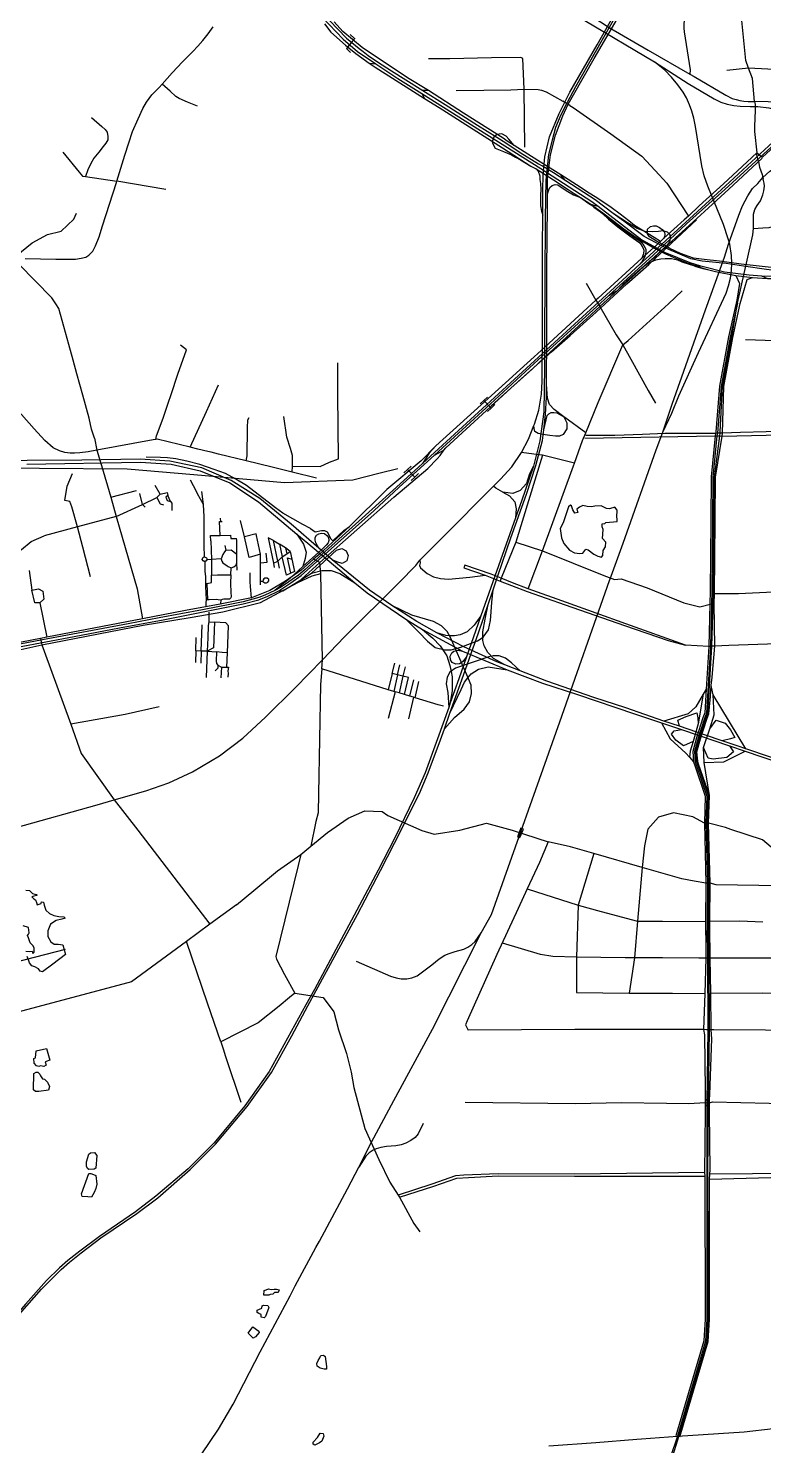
# Model space of a CAD drawing. Header units: millimetres. Extents: x 170 to 95391, y -643 to 69125.
# Drawn here: x 41629 to 46688, y 17793 to 27543 of the extents above; entities that cross this region are included whole.
import ezdxf

# ---------------------------------------------------------------- set-up
doc = ezdxf.new("R2010")
doc.units = ezdxf.units.MM
for name, color, linetype in [('railways', 4, 'Continuous'), ('roads_1', 1, 'Continuous'), ('roads_2', 2, 'Continuous'), ('roads_3', 3, 'Continuous'), ('water', 7, 'Continuous')]:
    doc.layers.add(name, color=color, linetype=linetype)

msp = doc.modelspace()

# ---------------------------------------------------------------- linework, layer by layer
at = {"layer": 'railways'}
for points in [[(41181.76, 31458.91), (41884.52, 30577.71), (42199.34, 30182.84), (42698.9, 29560.43), (42983.01, 29222.31), (43151.86, 29057.92), (43367.46, 28878.39), (43527.71, 28764.02), (43723.25, 28640.34), (44014.55, 28460.16), (44761.02, 28014.88), (45174.33, 27763.26), (45456.76, 27597.09), (45936.47, 27312.18)], [(45936.47, 27312.18), (46168.89, 27164.47), (46348.17, 27057.32), (46393.23, 27035.66), (46435.91, 27022.19), (46483.55, 27011.97), (46525.47, 27007.51), (46593.75, 27006.11), (46648.05, 27004.83), (46722.84, 26995.2), (46766.36, 26985), (46809.83, 26968.26), (46970.33, 26876.84), (47030.98, 26848.5), (47091.7, 26828.34), (47141, 26819.73), (47257.77, 26811.38)], [(46444.5, 26096.1), (46410.77, 26193.82), (46302.74, 26456.75), (46278.67, 26528.19), (46261.98, 26597.11), (46218.2, 26868.49), (46207.16, 26925.07), (46194.41, 26973.48), (46178.33, 27017.83), (46155.68, 27063.88), (46133, 27105), (46098.04, 27154.42), (46053.24, 27208.03), (46007.56, 27255.08), (45936.47, 27312.18)], [(46417.92, 25969.41), (46445.83, 26057.61), (46517.46, 26257.6), (46542.69, 26321.25), (46578.66, 26390.55), (46611.17, 26440.21), (46647.69, 26476.75), (46681.76, 26516.58), (46730.69, 26561.2), (46787.77, 26597.56), (46970.65, 26718.83), (47019.43, 26747.08), (47063.22, 26768.81), (47115.21, 26787.2), (47163.87, 26800.71), (47209.18, 26806.06), (47257.77, 26811.38)], [(44812.77, 24945.79), (44994.73, 25110.04), (45021.1, 25133.58), (45227.82, 25318.12), (45356.85, 25430.12), (45535.32, 25591.08), (45746.31, 25785.28), (45897.1, 25917.57), (46053.01, 26064.9), (46225.8, 26225.39)], [(46240.36, 25313.4), (46428.98, 25720.4), (46446.7, 25772.66), (46458.66, 25824.96), (46465.69, 25878.12), (46469.41, 25928.03), (46467.39, 25980.45), (46454.88, 26058.35), (46444.5, 26096.1)], [(46355.57, 25798), (46417.92, 25969.41)], [(45992.93, 24766.05), (46057.1, 24957.12), (46288.1, 25606.14), (46355.57, 25798)], [(45992.93, 24766.05), (46054.93, 24896.54), (46104.5, 25014.85), (46240.36, 25313.4)], [(45947.29, 24642.83), (45992.93, 24766.05)], [(43630.9, 19200.11), (43825.06, 19560.54), (43901.76, 19709.17), (43990.06, 19880.27), (44142.4, 20168.14), (44408.47, 20658.19), (44745.15, 21320.46), (44815.4, 21447.63), (45286.14, 22771.35), (45627.83, 23744.68), (45638.78, 23774.06), (45720.56, 24001.04), (45947.29, 24642.83)], [(43883.99, 21126.41), (44119.37, 21023.6), (44159.6, 21010.14), (44194.13, 21004.93), (44231.99, 21004.6), (44267.45, 21010.84), (44302.98, 21025.28), (44330.31, 21044.7), (44404.06, 21099.77), (44456.3, 21142.73), (44495.2, 21166.98), (44524.12, 21179.01), (44565.4, 21191.76), (44624.82, 21208.45), (44652.1, 21222.14), (44681.07, 21239.92), (44703.48, 21261.01), (44745.15, 21320.46)], [(44346.05, 20009.9), (44310.84, 19937.29), (44289.22, 19912.89), (44261.05, 19892.65), (44226.3, 19873.29), (44193.26, 19861.29), (44156.98, 19855.05), (44092.71, 19849.88), (44053.14, 19844.48), (44021.76, 19834.11), (44000.28, 19825.28), (43974.6, 19807.48), (43950.52, 19783.93), (43901.76, 19709.17)], [(43464.34, 18891.85), (43607.45, 19155.25)], [(43607.45, 19155.25), (43630.9, 19200.11)], [(36846.27, 9518.32), (37164.1, 9846.83), (37600.07, 10516.8), (37906.25, 10955.88), (38342.99, 11580.07), (38465.77, 11755.56), (38896.53, 12371.26), (39353.44, 13019.18), (40181.95, 14201.26), (41460.68, 16057.17), (42644.39, 17513.44), (42822.6, 17737.22), (42937.74, 17906.65), (43037.25, 18078.67), (43223.21, 18437.58), (43430.8, 18823.31)], [(43430.8, 18823.31), (43464.34, 18891.85)]]:
    msp.add_lwpolyline(points, dxfattribs=at)
at = {"layer": 'roads_1'}
for points in [[(44726.6, 23383.52), (44792.34, 23580.2), (44826.27, 23679.42), (44861.87, 23784.26), (44948.76, 24037.13), (45056.24, 24339.61), (45120.84, 24534.88), (45165.08, 24708.67), (45174.27, 24781.29), (45187.59, 24886.66), (45194.26, 25006.19), (45194.52, 25092.28), (45195.54, 25436.38), (45196.22, 25889.86), (45200.73, 26320.82), (45200.73, 26405.33), (45200.74, 26508.64), (45221.49, 26672.18), (45256.53, 26807.53), (45306.88, 26941.13), (45343.64, 27020.65), (45379.08, 27085.79), (45522.37, 27335.78), (45767.08, 27758.36)], [(45748.5, 27766.41), (45624.23, 27548.17), (45392.6, 27140.06), (45334.78, 27032.47), (45292.66, 26947.89), (45255.69, 26860.71), (45231.67, 26773.4), (45207.55, 26675.8), (45188.48, 26499.64), (45184.97, 26238.22), (45182.26, 25805.3), (45180.15, 25440.47)], [(47174.72, 27013.95), (47135.19, 27007.74), (47105.75, 26998.99), (47061.75, 26983.06), (47029.32, 26968.78), (46989.03, 26950.55), (46963.88, 26933.3), (46928.19, 26909.8), (46842.65, 26845.6), (46722.74, 26735.88), (46424.87, 26458.54), (45876.06, 25957.14), (45835.55, 25920.13), (45688.66, 25785.94)], [(45623.49, 25705.29), (45926.63, 25982.21), (46157.22, 26197.23), (46420.07, 26433.29), (46738.51, 26725.38), (46930.88, 26892.66), (47012.76, 26950.7), (47112.62, 26986.71), (47178.02, 27004.49)], [(45218.11, 26563.09), (45163.58, 26597.53)], [(45200.73, 26405.33), (45208.73, 26431.13), (45217.61, 26447.43), (45232.14, 26462.15), (45253.28, 26469.13), (45272.29, 26467.44), (45328.38, 26428.28)], [(45328.38, 26428.28), (45380.05, 26396.63), (45427.22, 26380.36), (45498.97, 26332.94), (45518.82, 26325.85), (45547.99, 26318.83)], [(45498.97, 26332.94), (45518.79, 26313.38), (45565.37, 26280.11), (45595.03, 26258.95), (45734.49, 26149.26), (45811.18, 26096.41)], [(45816.4, 26164.94), (45751.93, 26204.38), (45653, 26269.97)], [(45864.6, 25908.13), (45902.43, 25941.59), (45951.12, 25981.09), (45994.68, 26023.2), (46024.73, 26049.03), (46042.42, 26073.46), (46045.44, 26083.89), (46047.84, 26105.13), (46043.35, 26122.06), (46025, 26141.15), (45996.78, 26149.58), (45964.35, 26145.25), (45919.58, 26142.05), (45873.32, 26145.51), (45816.4, 26164.94)], [(43974.8, 23678.66), (43717.94, 23887.11), (43626.96, 23965.87), (43436.19, 24131.82), (43221.38, 24307.6), (43024.44, 24432.72), (42822.19, 24519.8), (42602.09, 24566.46), (42398.34, 24579.85), (41996.4, 24572.65), (41621.09, 24569.38), (41423.08, 24568.1), (41230.02, 24582.07), (41045.64, 24613.88), (40869.04, 24667.3), (40692.65, 24744.27), (40475.05, 24872.49), (40329.27, 24982.18), (39956.11, 25288.98), (39781.26, 25429.09), (39566.84, 25592.18), (39308.05, 25766.99), (39063.19, 25913.4), (38769.28, 26077.23)], [(45811.18, 26096.41), (45841.86, 26075.68), (45863.24, 26049.39), (45875.88, 26024.21), (45876.22, 26003.74), (45870.15, 25972.8), (45853.61, 25945.08), (45849.53, 25937.49), (45835.55, 25920.13)], [(45623.49, 25705.29), (45670.4, 25734.82), (45682.52, 25739.54), (45724.17, 25784.47), (45801.91, 25853.92), (45864.6, 25908.13), (45898.22, 25929.35), (45945.7, 25949.4), (45980.22, 25956.79), (46010.09, 25960.12), (46054.3, 25959.23), (46094.34, 25950.19), (46125.61, 25937.64), (46174.84, 25919.82), (46197.26, 25914.23)], [(46197.26, 25914.23), (46226.55, 25910.91), (46263.69, 25907.56)], [(45688.66, 25785.94), (44339.41, 24549.9), (44160.86, 24387.22), (43995.2, 24236.27)], [(44005.3, 24224.77), (44180.83, 24386.13), (44423.59, 24607.06), (44779.53, 24932.46), (45135.41, 25262.67), (45537.66, 25626.89), (45623.49, 25705.29)], [(45180.15, 25440.47), (45179.46, 25211.08), (45174.93, 24904.09), (45148.6, 24704.67), (45103.58, 24531.77), (45021.97, 24289.49), (44981.21, 24174.83), (44838.58, 23773.62)], [(45311.98, 24871.01), (45246.12, 24921.49), (45214.05, 24955.97), (45200.45, 24998.67), (45194.52, 25092.28)], [(45174.27, 24781.29), (45197.75, 24878.68), (45209.02, 24891.49), (45226.4, 24899.73), (45244.26, 24900.22), (45264.33, 24897.47), (45311.98, 24871.01), (45334.58, 24828.96), (45334.23, 24788.02), (45309.21, 24749.33), (45282.14, 24738.46), (45254.87, 24736.78), (45217.35, 24741.19), (45185.51, 24746.07), (45136.72, 24755.7), (45114.21, 24769.72), (45108.2, 24789.21), (45107.4, 24811.82)], [(45463.44, 24760.5), (45319.31, 24865.38), (45311.98, 24871.01)], [(41617.54, 24544.02), (42399.82, 24558.04), (42610.5, 24544.02), (42811.98, 24499.51), (43014.78, 24415.82), (43211.62, 24286.8), (43475.42, 24063.94), (43550.58, 24000.48), (43875.44, 23729.4), (43959.16, 23659.55)], [(45103.58, 24531.77), (45076.45, 24479.05), (45055.29, 24411.67), (45011.67, 24362.91), (44962.11, 24342.87), (44894.29, 24351.64)], [(44894.29, 24351.64), (44845.16, 24380.73), (44830.84, 24391.09)], [(44894.29, 24351.64), (44939.34, 24326.68), (44976.02, 24285.42), (44985.9, 24238.24), (44981.21, 24174.83)], [(43995.2, 24236.27), (43533.04, 23820.58), (43486.83, 23781.79), (43444.78, 23751.12), (43397.31, 23719.99), (43364.13, 23696.05), (43325.68, 23675.68), (43255.49, 23643.18), (43214.57, 23626.97), (43106.17, 23597.8), (43026.79, 23582.23), (42826.25, 23542.97), (42529.35, 23486.75), (42316.01, 23446.95), (41726, 23337.28), (41411.31, 23276.7), (41280.56, 23252.03), (41012.18, 23200.36), (40452.49, 23093.24), (40100.9, 23025.43)], [(42775.13, 23517.64), (43106.02, 23583.21), (43215, 23611.93), (43276.73, 23636.54), (43352.29, 23672.97), (43435.45, 23727.84), (43505.85, 23778.41), (44005.3, 24224.77)], [(43678.39, 23986.85), (43648.92, 23958.39), (43518.31, 23839.93), (43428.96, 23758.89), (43385.01, 23723.23), (43325.68, 23675.68)], [(43475.42, 24063.94), (43521.41, 23994.41), (43541.15, 23938.32)], [(43626.96, 23965.87), (43607.24, 24003.38), (43602.76, 24022.57), (43603.01, 24041.26), (43611.26, 24055.75), (43628.47, 24065.86), (43646.61, 24069.96), (43665.61, 24067.36), (43681.72, 24055.13), (43693.05, 24039.56), (43696.01, 24019.94), (43691.23, 24004.47), (43678.39, 23986.85)], [(43541.15, 23938.32), (43534.04, 23895.9), (43518.31, 23839.93)], [(43575.78, 23795.53), (43748.15, 23952.24)], [(43748.15, 23952.24), (43786.07, 23964.09), (43814.86, 23948.35), (43830.14, 23916.12), (43819.83, 23880.78), (43787.41, 23862.25), (43751.9, 23872.52), (43717.94, 23887.11)], [(43352.29, 23672.97), (43378.65, 23674.33), (43534.08, 23767.06), (43575.78, 23795.53), (43646.94, 23813.89), (43711.34, 23813.1)], [(43711.34, 23813.1), (43771.24, 23793.76), (43875.44, 23729.4)], [(44838.58, 23773.62), (44742.73, 23501.43), (44705.37, 23395.36)], [(43959.16, 23659.55), (44225.94, 23478.17), (44292.51, 23437.41), (44341.18, 23407), (44616.31, 23258.51), (44922.12, 23130.36), (45166.19, 23038.17), (45405.78, 22960.87), (45799.22, 22826.97), (45985.05, 22764.94), (46123.44, 22718.75), (46451.59, 22607.89), (46559.42, 22571.47), (46910.37, 22451.01)], [(46903.35, 22472.57), (46565.2, 22587.22), (46511.41, 22605.46), (46401.64, 22642.67), (46288.18, 22680.79), (46107.67, 22741.44), (46001.49, 22777.12), (45739.91, 22869.45), (45518.27, 22939.94), (45196.88, 23052.55), (45012.25, 23123.12), (44906.45, 23163.55), (44851.99, 23184.39), (44624.64, 23287.53), (44438.86, 23384.82), (44302.26, 23463.37), (44128.81, 23573.32), (43974.8, 23678.66)], [(44812.42, 23528.08), (44817.38, 23595.46), (44826.27, 23679.42)], [(40104.74, 23013.41), (40188.82, 23028.09), (40499.61, 23088.88), (40902.49, 23162.69), (41247.79, 23231.26), (41553.55, 23284.8), (41943.72, 23359), (42256.74, 23418.83), (42556.34, 23474.41), (42775.13, 23517.64)], [(44415.18, 23463.02), (44268.01, 23505.61), (44128.81, 23573.32)], [(44742.73, 23501.43), (44695.93, 23437.52), (44648.41, 23392.48), (44599.42, 23370.99), (44560.08, 23364.22), (44530.32, 23364.12), (44500.92, 23365.44), (44438.86, 23384.82)], [(44906.45, 23163.55), (44829.06, 23208.51), (44789.03, 23248.2), (44763.9, 23295.95), (44755.98, 23331.27), (44755.44, 23358.98), (44754.84, 23390.3), (44771.24, 23477.86), (44792.34, 23580.2)], [(44793.88, 23405.36), (44808.64, 23469.39), (44812.42, 23528.08)], [(44225.94, 23478.17), (44316.18, 23389.93), (44374.64, 23326.34)], [(44341.18, 23407), (44410.91, 23348.86), (44462.91, 23296.23), (44507.1, 23225.16), (44528.39, 23160.81), (44537.56, 23117.41), (44545.2, 23081.29), (44544.39, 22987.77), (44531.74, 22902.32)], [(44470.65, 23433.17), (44415.18, 23463.02)], [(44427.83, 23284.56), (44493.25, 23266.6), (44538.07, 23268.37), (44604.89, 23286.28), (44720, 23328.8), (44758.48, 23355.65), (44793.88, 23405.36)], [(44510.74, 23393.68), (44470.65, 23433.17)], [(44374.64, 23326.34), (44427.83, 23284.56)], [(44678.62, 22967.04), (44674.74, 23023.62), (44645.84, 23094.56), (44533.33, 23352.17), (44510.74, 23393.68)], [(44705.37, 23395.36), (44643.27, 23218.99), (44589.85, 23067.33)], [(44611.42, 23061.27), (44726.6, 23383.52)], [(44868.82, 23225.29), (44827.3, 23225.65), (44797.73, 23219.39), (44567.58, 23141.98), (44527.99, 23114.06), (44509.11, 23079.43)], [(44605.97, 23179.28), (44594.78, 23170.37), (44569.23, 23168.95), (44545.44, 23180.62), (44532.42, 23199.59), (44530.99, 23225.02), (44542.73, 23247.87), (44556.82, 23258.4), (44584.89, 23265.54), (44616.31, 23258.51)], [(44643.27, 23218.99), (44617.18, 23188.21), (44605.97, 23179.28)], [(44912.4, 23209.7), (44868.82, 23225.29)], [(45012.25, 23123.12), (44952.57, 23178.89), (44912.4, 23209.7)], [(44529.5, 22832.08), (44606.29, 22995.46), (44629.94, 23045.6), (44652.05, 23073.91), (44675.43, 23102.99), (44725.98, 23135.18), (44791.68, 23149.83), (44922.12, 23130.36)], [(44589.85, 23067.33), (44531.74, 22902.32), (44521.34, 22870.18), (44443.32, 22654.58), (44358.54, 22421.36)], [(44380.1, 22422.19), (44464.01, 22648.87), (44491, 22724.37), (44529.5, 22832.08), (44611.42, 23061.27)], [(44509.11, 23079.43), (44504.34, 23032.7)], [(44504.34, 23032.7), (44514.76, 22973.9), (44521.34, 22870.18)], [(46451.59, 22607.89), (46480.15, 22565.99), (46433.51, 22526.46), (46339.78, 22515.98), (46305.89, 22523.44), (46273.58, 22595.38), (46317.89, 22724.02), (46346.49, 22821.03), (46340.45, 22957.25), (46327.61, 23021.7)], [(44662.84, 22910.63), (44678.62, 22967.04)], [(46292.27, 22997.96), (46271.71, 22962.17), (46221.38, 22874.56), (46167.48, 22827.92), (46001.49, 22777.12)], [(46271.71, 22962.17), (46237.91, 22757.46), (46202.34, 22637.41), (46182.83, 22571.58), (46177.79, 22528.6)], [(46565.2, 22587.22), (46340.45, 22957.25)], [(44491, 22724.37), (44560.26, 22801.69), (44627.43, 22859.83)], [(44627.43, 22859.83), (44662.84, 22910.63)], [(46107.67, 22741.44), (46097.18, 22784.24), (46153.99, 22809.35), (46228.27, 22834.32), (46235.18, 22799.45), (46237.91, 22757.46)], [(45985.05, 22764.94), (46043.6, 22654.67), (46152.91, 22557.85), (46177.79, 22528.6), (46205.53, 22495.99)], [(46202.34, 22637.41), (46135.8, 22607.82), (46082.63, 22647.18), (46054.17, 22687.34), (46071.85, 22709.73), (46123.44, 22718.75)], [(46317.89, 22724.02), (46360.57, 22783.03), (46422.14, 22763.05), (46458.79, 22717.7), (46489.21, 22664.2), (46459.3, 22655.24), (46401.64, 22642.67)], [(46278.87, 22491.93), (46273.58, 22595.38)], [(46314.3, 22264.34), (46278.87, 22491.93), (46413.71, 22497.96), (46559.42, 22571.47)], [(44148.67, 21936.45), (44319.16, 22278.5), (44380.1, 22422.19)], [(44358.54, 22421.36), (44283.92, 22250.3), (44148.98, 21970.54)], [(44148.98, 21970.54), (44036.26, 21752.6), (43596.97, 20930.64)], [(43609.03, 20924.18), (43892.9, 21446.27), (44052.13, 21749.97), (44148.67, 21936.45)], [(43596.97, 20930.64), (43538.69, 20826.09)], [(43552.48, 20817.9), (43609.03, 20924.18)], [(43538.69, 20826.09), (43285.69, 20366.87), (43117.93, 20131), (42907, 19877.06), (42728.4, 19697.9), (42506.87, 19509.73), (42364.91, 19401.35), (42117.23, 19231.77), (41982.52, 19130.5)], [(41991.2, 19119.49), (42127.77, 19222.61), (42374.24, 19389.42), (42519.49, 19497.21), (42742.54, 19691.48), (42916.22, 19866.58), (43135.05, 20125.91), (43302.65, 20359.66), (43442.16, 20611.11), (43552.48, 20817.9)], [(41982.52, 19130.5), (41900.84, 19065.63), (41844.12, 19016.33)], [(41854.12, 19003.75), (41912.35, 19054.72), (41991.2, 19119.49)], [(41844.12, 19016.33), (41753.28, 18929.06), (41608.47, 18765.12), (41415.83, 18544.4), (41220.21, 18309.04), (41069.87, 18130.64), (40951.01, 17999.01)], [(40965.15, 17986.69), (41093.93, 18136.36), (41235.93, 18302.55), (41405.71, 18505.58), (41568.84, 18696.47), (41720.15, 18869.75), (41854.12, 19003.75)]]:
    msp.add_lwpolyline(points, dxfattribs=at)
at = {"layer": 'roads_2'}
for points in [[(41619.21, 29757.45), (41648.41, 29705.61), (41764.23, 29485.92), (41773.09, 29469.1), (41788.91, 29439.1), (41874.83, 29276.14), (41914.65, 29200.6), (42007.95, 29065.28), (42093.13, 28980.76), (42616.99, 28552.26), (43065.86, 28185.11), (43287.08, 27989.98), (43631.77, 27638.25), (43649.76, 27619.89), (43795.83, 27468.96), (43892.66, 27383.16), (44018.96, 27299.77), (44171.91, 27198.77), (44336.39, 27094.58), (44782.16, 26812.2), (45154.21, 26578.42), (45504.98, 26351.94), (45547.99, 26318.83), (45708.68, 26195.11)], [(45206.44, 27902.67), (45343.77, 27751.99), (45379.36, 27717.05), (45408.3, 27692.27), (45451.72, 27662.07), (45624.23, 27548.17), (45893.52, 27392.95), (46180.25, 27228.58), (46209.74, 27211.67), (46426.92, 27084.12), (46470.78, 27061.25), (46499.23, 27054.13), (46524.03, 27046.67), (46550.19, 27041.85), (46580.16, 27040.17), (46624.76, 27040.77)], [(43699.88, 27597.55), (43816.94, 27475.83), (43903.74, 27404.46), (43931.32, 27382.73), (43966.06, 27356.84), (44030.48, 27313.3), (44127.65, 27251.05), (44225.84, 27189.81), (44343.04, 27115.79), (44496.92, 27018.59), (44717.86, 26877.49), (44851.89, 26795.49), (44913.25, 26755.04), (45013.48, 26689.7), (45138.81, 26611.35), (45163.58, 26597.53)], [(41606.04, 25960.7), (41817.89, 25954.71), (41953.37, 25955.25), (41992.51, 25962.07), (42024.98, 25969.96), (42045.98, 25983.39), (42071.62, 26009.47), (42090.46, 26046.14), (42117.05, 26109.16), (42139.53, 26185.41), (42187.65, 26333.9), (42234.54, 26482.21), (42237.34, 26491.19), (42292.98, 26669.7), (42319.44, 26754.41), (42344.82, 26832.99), (42383.97, 26921.47), (42417, 26991.79), (42440.73, 27034.78), (42478.2, 27086.13), (42528.83, 27136.46), (42549.96, 27158.53), (42618.9, 27235.84), (42688.78, 27311.76), (42759.56, 27382.98), (42794.14, 27420.85), (42828.43, 27460.46), (42866.06, 27505.36), (42899.9, 27552.65)], [(43665.61, 27574.35), (43709.08, 27517.19)], [(44895.04, 26786.4), (44622.94, 26959.16), (44381.29, 27114.76), (44237.31, 27203), (43925.42, 27410.4), (43792.69, 27522.08), (43732.32, 27587.85)], [(43974.14, 27303.58), (44018.96, 27299.77)], [(45044.69, 26726.25), (45040.58, 27123.61), (45030.4, 27336.33), (45018.06, 27343.34), (44815.49, 27341.26), (44528.47, 27332.48), (44381.4, 27333.76)], [(44381.29, 27114.76), (44355.59, 27116.52), (44343.04, 27115.79)], [(44571.5, 27115.38), (44761.6, 27118.65), (44948.29, 27121.12), (45040.58, 27123.61), (45135.49, 27122.07), (45159.12, 27118.8), (45191.42, 27107.26), (45307.07, 27041.28)], [(44336.39, 27094.58), (44355.31, 27060.34)], [(45353.1, 27011.72), (45307.07, 27041.28)], [(45353.1, 27011.72), (45376.12, 26997.94), (45636.86, 26818.41), (45850.5, 26663.08), (45942.23, 26565.06), (46021.71, 26477.39), (46169.44, 26251.85)], [(46624.76, 27040.77), (46630.01, 27018.94), (46629.54, 26977.59), (46624.37, 26869.05), (46624.89, 26832.52), (46640.35, 26686.93)], [(47165.71, 27023.3), (47012.62, 27025.04), (46925.56, 27025.43), (46905.4, 27027.28), (46846.36, 27031), (46719.45, 27037.25), (46624.76, 27040.77)], [(46640.35, 26686.93), (46678.91, 26656.53), (46873.16, 26833.64), (46967.4, 26913.53), (47011.26, 26937.99), (47058.22, 26959.32)], [(46641.74, 26672.92), (46641.08, 26679.88), (46640.35, 26686.93)], [(46652.45, 26626.07), (46641.74, 26672.92)], [(46652.45, 26626.07), (46659.86, 26589.15), (46676.59, 26537.54), (46679.89, 26526.56)], [(45123.57, 26576.21), (45136.59, 26560.95), (45147.63, 26529.38), (45148.71, 26504.04), (45152.28, 26476.43), (45153.98, 26435.22), (45152.09, 26395.06), (45151.21, 26321.12), (45159.16, 26285.19), (45167.66, 26257.02)], [(45725.21, 26216.3), (45653, 26269.97), (45528.94, 26362.18), (45326.16, 26493.45), (45241.32, 26548.38), (45218.11, 26563.09)], [(45326.16, 26493.45), (45311.55, 26513.39), (45291.45, 26536.33)], [(46679.89, 26526.56), (46685.37, 26505.01)], [(46603.15, 26081.45), (46612.9, 26121.52), (46616.67, 26166.32), (46616.78, 26240.52), (46618.54, 26265.58), (46628.06, 26296.72), (46643.71, 26323.19), (46665.82, 26357.49), (46682.93, 26398.09), (46688.82, 26426.18), (46692.68, 26457.36), (46691.3, 26476.82), (46685.37, 26505.01)], [(46616.67, 26166.32), (46681.51, 26170.88), (46725.77, 26173.58), (46764.94, 26183.49), (46787.69, 26198.64), (46837.39, 26237.12), (47002.98, 26357.51), (47039.94, 26385.55), (47076.06, 26400.6), (47112.41, 26405.71), (47180.01, 26407.91), (47246.13, 26405.62), (47373.59, 26395.33), (47437.33, 26391.73), (47647.03, 26377.69), (47702.29, 26379.78)], [(45708.68, 26195.11), (45849.78, 26089.22), (46009.43, 26001.47), (46179.28, 25933.13)], [(46186.12, 25958.02), (46034.12, 26021.59), (45865.3, 26111.45), (45725.21, 26216.3)], [(46507.93, 25652.92), (46603.15, 26081.45)], [(47872.15, 25841.32), (47836.58, 25842.83), (47666.53, 25847.6), (47515.55, 25853.14), (47304.63, 25860.9), (46837.95, 25867.96), (46708.16, 25884.15), (46548.36, 25906.53), (46430.56, 25925.73), (46264.05, 25940.77), (46186.12, 25958.02)], [(46495.14, 25841.86), (46520.93, 25787.94), (46502.42, 25672.89), (46446.44, 25421.68), (46383.73, 25081.5), (46357.66, 24767.69), (46355.8, 24756.91), (46353.61, 24739.42), (46326.95, 24457.02), (46324.41, 24157.46), (46320.27, 23670.32), (46317.9, 23584.19), (46309.85, 23291.3), (46309.77, 23289.93), (46292.27, 22997.96), (46282.4, 22833.32), (46269.84, 22799.98), (46225.33, 22662.71), (46199.25, 22568.6), (46205.53, 22495.99), (46212.99, 22472.37), (46285.22, 22260.03), (46279.57, 22075.46), (46290.47, 21661.58), (46288.25, 21399.58), (46288.66, 21350.09), (46289.45, 21256.59), (46290.3, 21155.79), (46290.02, 21147.14), (46282.27, 20902.74), (46274.45, 20656.06), (46279.8, 20619.51), (46284.78, 20238.48), (46285.56, 20178.5), (46285.9, 20152.49), (46285.58, 20125.34), (46285.09, 20083.85), (46280.31, 19673.02), (46282.15, 19647.11), (46285.62, 18663.63), (46276.2, 18513.77), (46083.67, 17861.1)], [(46179.28, 25933.13), (46254.12, 25909.96), (46263.69, 25907.56), (46418.53, 25868.72), (46587.44, 25847.58), (46671.88, 25841.29), (47191.22, 25838.84), (47515.88, 25828.43), (47601.4, 25825.7), (47834.88, 25821.16), (47874.87, 25818.6)], [(46671.88, 25841.29), (46714.08, 25823.12)], [(45465.99, 25790.79), (45534.08, 25672.85), (45560.24, 25629.35), (45672.23, 25433.5), (45719.76, 25366.7), (45772.97, 25268.11), (45893.92, 25051.57), (45943.4, 24963.4)], [(46111.44, 17852.99), (46304.89, 18508.75), (46314.56, 18662.79), (46316.09, 19625.36), (46316.75, 19661.09), (46318.86, 19690.93), (46315.46, 20081.54), (46315.06, 20126.63), (46314.84, 20152.19), (46315.64, 20175.15), (46316.79, 20207.47), (46330.35, 20591.64), (46327.17, 20653.51), (46323.19, 20905.51), (46319.38, 21146.9), (46319.24, 21155.97), (46317.6, 21350.33), (46317.19, 21399.58), (46319.41, 21661.83), (46308.53, 22075.39), (46314.3, 22264.34), (46240.5, 22481.3), (46234.09, 22501.61), (46228.52, 22565.93), (46253.06, 22654.46), (46297.18, 22790.49), (46311.02, 22827.28), (46321.19, 22946.54), (46327.61, 23021.7), (46332.48, 23078.97), (46350.67, 23292.23), (46346.83, 23583.4), (46350.43, 23655.95), (46353.34, 24157.21), (46355.86, 24455.08), (46402.17, 24738.45), (46403.83, 24758.81), (46412.52, 25078.11), (46474.81, 25416.05), (46525.15, 25649.24), (46573.62, 25815.12), (46611.78, 25828.07)], [(45067.9, 23687.15), (45165.57, 23948.29), (45378.83, 24533.41), (45385.34, 24551.55), (45441.16, 24707.09), (45463.44, 24760.5), (45550.01, 24968.12), (45719.76, 25366.7), (45755.18, 25396.72), (46033.06, 25648.56), (46127.59, 25738.09)], [(46507.93, 25652.92), (46457.54, 25419.48), (46395, 25080.18), (46368.95, 24758.79), (46364.94, 24739.48), (46338.27, 24456.26), (46335.73, 24157.36), (46331.59, 23670.12), (46329.22, 23583.89), (46321.17, 23290.8)], [(46331.77, 23291.86), (46339.79, 23583.6), (46342.16, 23669.93), (46346.3, 24157.27), (46348.83, 24455.55), (46385.3, 24740.61), (46387.46, 24757.52), (46388.47, 24766.14), (46405.51, 25078.94), (46467.9, 25417.43), (46507.93, 25652.92)], [(46563.81, 25402.18), (46765.97, 25396.28), (47112.15, 25396.53), (47676.26, 25407.2), (48196, 25413.57), (48353.48, 25417.82)], [(43610.96, 24449), (43444.46, 24489.45), (43380.81, 24506.73), (43306.39, 24524.76), (43127.86, 24567.99), (42937.49, 24614.1), (42885.53, 24626.69), (42863.06, 24632.13), (42793.95, 24648.87), (42741.31, 24660.97), (42515.61, 24715.79), (42505.37, 24714.81), (42488.68, 24713.23), (42100.91, 24640.49), (42040.12, 24629.77), (41983.47, 24622.09), (41947.45, 24620.36), (41917.62, 24620.62), (41880.63, 24625.05), (41842.67, 24637.67), (41800.66, 24656.48), (41742.84, 24708.78), (41669.13, 24788.67), (41280.39, 25222.68)], [(38369.44, 24167.82), (38639.66, 24464.25), (38842.85, 24632.31), (39210.71, 24809.09), (39616.9, 24903.66), (40003.5, 24879.67), (40473.38, 24738.25), (41101.03, 24521.72), (42308.74, 24512.99), (42767.22, 24474.14), (43392.24, 24419.5), (43861.52, 24437.92), (44049.17, 24485.41), (44170.83, 24515.07)], [(43444.46, 24489.45), (43445.29, 24531.51), (43446.83, 24605.17), (43431.84, 24651.86), (43407.06, 24730.46), (43387.59, 24873.85)], [(44431.68, 24671.95), (44387.04, 24620.84), (44339.41, 24549.9)], [(44423.59, 24607.06), (44442.96, 24618.62), (44488.32, 24642.1)], [(45166.56, 24605.88), (44982.14, 24009.24), (44881.04, 23759.7), (44875.92, 23740.31)], [(45385.34, 24551.55), (45166.56, 24605.88), (45106.42, 24613.91), (45021.21, 24624.1)], [(42231.94, 24184.81), (41965.93, 24112.8), (41737.59, 24050.99)], [(42231.94, 24184.81), (42413.93, 24267.89)], [(40907.03, 23804.66), (41217.66, 23876.43), (41359.86, 23900.28), (41536.99, 23930.53), (41582.48, 23957.57), (41648.02, 24013.96), (41737.59, 24050.99)], [(44982.14, 24009.24), (45165.57, 23948.29), (45587.54, 23779.59), (45661.01, 23751.63), (45707.71, 23756.04), (45886.85, 23693.4), (46138.05, 23590.93), (46247.89, 23562.35), (46329.22, 23583.89)], [(43482.89, 23731.69), (43580.79, 23777.35), (43641.5, 23793.84)], [(44321.46, 23884.59), (44323.59, 23865.04), (44319.53, 23847.01), (44327.76, 23830.8), (44373.22, 23793.63), (44416.56, 23770.67), (44463.35, 23758.66), (44519.69, 23754.29), (44666.08, 23767.87), (44770.68, 23780.57)], [(46350.43, 23655.95), (46514.11, 23654.28), (46706.64, 23664.93), (47627.36, 23677.63), (47844.63, 23682.78), (48230.23, 23695.62), (48403.38, 23695.21), (48430.23, 23695.97), (48496.03, 23698.03), (48706.4, 23706.74)], [(41711.89, 23344.67), (41721.25, 23302.61), (41737.9, 23257.63), (41920.03, 22756.87), (41991.94, 22554.87), (42220.31, 22235.17), (42382.39, 22027.19), (42878.54, 21380.14)], [(46056.06, 17699.48), (46104.69, 17854.96), (46297.9, 18509.97), (46307.51, 18662.99), (46304.01, 19657.04), (46307.8, 20152.26), (46314.43, 20653.59), (46312.19, 21155.93), (46310.56, 21350.27), (46310.15, 21399.58), (46312.37, 21661.77), (46301.48, 22075.4), (46307.22, 22263.29), (46233.81, 22479.13), (46227.13, 22500.24), (46221.39, 22566.58), (46246.31, 22656.47), (46290.52, 22792.8), (46304.05, 22828.75), (46331.73, 23290.34), (46331.77, 23291.86)], [(46321.17, 23290.8), (46293.6, 22830.95), (46280.54, 22796.26), (46236.19, 22659.48), (46210.71, 22567.55), (46216.71, 22498.19), (46223.76, 22475.87), (46296.6, 22261.72), (46290.91, 22075.43), (46301.8, 21661.68), (46299.58, 21399.58)], [(42529.89, 22875.66), (42294.45, 22823.7), (41920.03, 22756.87)], [(46800.44, 21644.22), (46800.86, 21669.68), (46805.4, 21780.94), (46769.24, 21885.69), (46680.35, 21960.16), (46462.57, 22031.82), (46424.84, 22044.23), (46308.53, 22075.39), (46290.91, 22075.43), (46279.57, 22075.46), (46200.69, 22119.14), (46068.19, 22146.89), (45964.47, 22116.74), (45891.27, 22034.74), (45867.65, 21918.22), (45851.35, 21769.53), (45820.48, 21401.26), (45798.18, 21148.28), (45763.3, 20905.42)], [(45520, 21866.34), (45411.37, 21512.05), (45400.15, 21153.23), (45399.05, 20910.58), (45763.3, 20905.42), (46060.15, 20906.68), (46282.27, 20902.74)], [(45061.31, 21623.84), (45411.37, 21512.05), (45568.95, 21467.7), (45820.48, 21401.26), (45990.82, 21401.63), (46288.25, 21399.58)], [(46299.58, 21399.58), (46299.99, 21350.18), (46301.62, 21155.86), (46303.86, 20653.64), (46297.23, 20152.38), (46296.94, 18663.31), (46287.43, 18511.8), (46094.54, 17857.93), (45995.19, 17567.87), (45896.56, 17337.21), (45820.05, 17057.19), (45619.63, 16396.13), (45487.62, 15982.37), (44940.7, 13558.94), (44915.24, 13446.12), (44892.74, 13346.43), (44877.76, 13280.07), (44843.26, 13127.26), (44610.05, 12354.56), (44415.58, 11780.29), (43621.29, 10221.1), (43296.4, 9552.8), (43197.51, 9349.42)], [(46682.26, 21394.94), (46523.84, 21401.2), (46317.19, 21399.58)], [(46299.99, 21350.18), (46289.45, 21256.59)], [(48069.48, 21143.28), (47299.84, 21147.68), (46937.42, 21146.31), (46445.63, 21146.67), (46319.38, 21146.9), (46290.02, 21147.14), (46240.53, 21146.75), (45990.79, 21148.19), (45798.18, 21148.28), (45735.58, 21148.31), (45400.15, 21153.23), (45237.59, 21158.72), (45151.27, 21171.75), (44890.56, 21249.77)], [(46323.19, 20905.51), (46682.25, 20906.82), (47053.13, 20900.06), (47299.21, 20903.37)], [(42952.79, 20571), (42969.04, 20521.84), (42986.28, 20470.98), (43090.7, 20155.19)], [(46285.56, 20178.5), (46293.69, 20170.29), (46301.88, 20169.84), (46315.64, 20175.15)], [(46315.06, 20126.63), (46301.62, 20138.41), (46285.58, 20125.34)]]:
    msp.add_lwpolyline(points, dxfattribs=at)
at = {"layer": 'roads_3'}
for points in [[(46366.14, 28005.12), (46246.46, 27784.09), (46148.74, 27625.59), (46138.06, 27578.61), (46137.76, 27543.82), (46140.63, 27518.2), (46181.6, 27256.9), (46180.25, 27228.58)], [(46624.76, 27040.77), (46611.3, 27197.29), (46584.38, 27270.18), (46565.04, 27322.53), (46534.17, 27619.93), (46532.72, 27633.92), (46512.33, 27813.89), (46507.12, 27926.19)], [(44295.4, 23847.36), (44321.46, 23884.59), (44428.43, 23989.07), (44877.59, 24440.64), (44954.82, 24526.79), (45021.21, 24624.1), (45069.12, 24716.04), (45107.4, 24811.82), (45110.3, 24819.08), (45139.82, 24916.71), (45158.52, 25026.26), (45163.36, 25113.05), (45165.19, 25484.02), (45166.55, 26038.12), (45167.66, 26257.02), (45168.54, 26428.82), (45171.66, 26536.38), (45183.17, 26659.27), (45214.89, 26797.12), (45280.8, 26957.86), (45353.56, 27104.42), (45542.09, 27430.45), (45742.19, 27785.64), (45777.26, 27818.41)], [(43709.08, 27517.19), (43811.15, 27428.29), (43881.14, 27370.32), (43974.14, 27303.58), (44015.51, 27276.07), (44278.38, 27107.99), (44355.31, 27060.34), (44454.34, 26999), (44739.26, 26817.39), (44890.66, 26720.9), (45085.5, 26594.36)], [(43842.63, 27500.41), (43871.46, 27475.34), (43874.27, 27472.5), (43855.57, 27451.43), (43816.6, 27404.94), (43845.89, 27377.37)], [(46584.38, 27270.18), (46435.1, 27252.78)], [(47206.67, 27216.49), (46984.79, 27249.06), (46804.97, 27257.98), (46584.38, 27270.18)], [(42793.57, 27007.42), (42724.59, 27035.94), (42665.68, 27061.54), (42643.99, 27074.24), (42603.69, 27110.93), (42549.96, 27158.53)], [(42064.17, 26930.48), (42135.3, 26868.21), (42157.22, 26846), (42171.25, 26828.2), (42175.63, 26800.02), (42175.41, 26775.46), (42161.84, 26752.55), (42144.67, 26730.19), (42112.95, 26690.55), (42080.18, 26649.4), (42058.97, 26612.51), (42037.81, 26569.43), (42023.01, 26524.02), (42237.34, 26491.19)], [(44970.16, 26736.38), (44935.1, 26780.42), (44916.77, 26801.56), (44887.02, 26816.71), (44867, 26814.27), (44849.98, 26809.82), (44831.85, 26793.59), (44820.29, 26765.55), (44825.28, 26747.6), (44839.38, 26719.38), (44898.37, 26696.3), (44952.64, 26673.89), (44979.81, 26656.71), (45014.1, 26638.5), (45085.5, 26594.36), (45123.57, 26576.21), (45240.75, 26501.46), (45342.99, 26435.13), (45383.37, 26406.13), (45427.22, 26380.36), (45483.87, 26337.15), (45524.81, 26314.03), (45581.26, 26273.94), (45647.18, 26224.24), (45726.38, 26163.44), (45817.63, 26099.97), (45849.13, 26081.23), (45937.16, 26030.85), (46013.44, 25992.11), (46064.69, 25968.86), (46167.44, 25928.36), (46268.24, 25894.2), (46302.23, 25883.07)], [(45977.69, 26077.59), (45933.68, 26105.07), (45799.1, 26187.64), (45760.28, 26218.16), (45699.51, 26264.17), (45638.14, 26309.78), (45546.12, 26373.51), (45468.35, 26421.26), (45424.94, 26451.26), (45291.45, 26536.33), (45133.32, 26632.93), (44970.16, 26736.38), (44923.15, 26766.2), (44895.04, 26786.4)], [(46640.35, 26686.93), (46508.42, 26562.43), (46411.91, 26473.37), (46245.07, 26320.96), (46169.44, 26251.85), (46140.28, 26225.2), (45998.14, 26096.16), (45977.69, 26077.59), (45929.32, 26033.68), (45850.23, 25962.06), (45550.11, 25686.6), (45534.08, 25672.85), (45181.31, 25350.77), (45061.18, 25238.87), (44912.49, 25104.64), (44431.68, 24671.95), (44331.68, 24568.22), (44095.55, 24369.43), (43838.7, 24116.98), (43629.43, 23922.55), (43590.21, 23890.6), (43505.46, 23816.05), (43396.97, 23739.28), (43289.91, 23675.94), (43163.76, 23624.18), (42947.54, 23580.87), (42709.13, 23538.15), (42414.06, 23481.21), (41756.37, 23354.08), (41711.89, 23344.67), (41511.12, 23306.38)], [(41515.46, 23256.69), (41721.25, 23302.61), (42419.54, 23436.66), (42741.87, 23490.34), (42966.27, 23529.47), (43226.33, 23592.54), (43482.89, 23731.69), (43634.53, 23869.05), (44143.37, 24317.4), (44377.42, 24514.44), (44441.88, 24581.19), (44462.33, 24604.96), (44488.32, 24642.1), (44501.72, 24658.14), (44948.23, 25066.98), (45097.07, 25201.34), (45217.38, 25313.41), (45560.24, 25629.35), (45563.17, 25632.05), (45682.52, 25739.54), (45885.89, 25924.33), (45965, 25995.98), (46013.38, 26039.9), (46033.85, 26058.47), (46176.04, 26187.56), (46205.26, 26214.27), (46280.89, 26283.38), (46447.81, 26435.87), (46544.61, 26525.19), (46676.74, 26649.88)], [(41866.1, 26690.71), (41977.49, 26552.57), (42002.46, 26526.76), (42023.01, 26524.02)], [(42575.59, 26434.68), (42237.34, 26491.19)], [(41551.12, 25960.93), (41582.75, 26008.98), (41654.46, 26066.75), (41761.15, 26125.45), (41853.76, 26146.99), (41941.93, 26230.72), (41959.55, 26271.27)], [(45565.37, 26280.11), (45577.98, 26269.05), (45619.46, 26229.57), (45684.33, 26178.35), (45767.63, 26115.71), (45835.63, 26068.05), (45856.94, 26035.12), (45862.29, 26016.88), (45860.69, 25992.61), (45850.23, 25962.06)], [(46204, 25962.56), (46116.33, 25994.52), (46043.07, 26028.93), (46008.78, 26049.17), (45949.9, 26079.87), (45901.13, 26107.63), (45888.61, 26129.01), (45888.88, 26161.25)], [(45888.88, 26161.25), (45909.09, 26178.99), (45929.56, 26184.66), (45948.22, 26183.76), (45970.23, 26171.82), (45988.49, 26160.11), (46005.44, 26139.78), (46006.71, 26125.16), (46004.67, 26109.6), (45998.14, 26096.16)], [(42083.89, 24724.38), (42064.15, 24786.47), (42047.22, 24860.66), (42002.62, 25018.55), (41963.37, 25166.96), (41937.15, 25261.42), (41906.43, 25368.12), (41838.37, 25614.84), (41818.09, 25647.78), (41789.65, 25688.97), (41562.99, 25919.65), (41533.88, 25961)], [(46878.2, 25889.79), (46760.82, 25894.81), (46615.74, 25911.49), (46533.87, 25921.37), (46384.3, 25940.73), (46278.01, 25952.2), (46204, 25962.56)], [(46197.26, 25914.23), (46222.02, 25904.07), (46269.78, 25890.86), (46302.23, 25883.07), (46356, 25870.17), (46495.14, 25841.86), (46611.78, 25828.07), (46714.08, 25823.12), (46785.97, 25821.82), (46874.99, 25815.62)], [(42505.37, 24714.81), (42511.24, 24740.24), (42555.31, 24861.73), (42591.77, 24964.54), (42610.66, 25024.49), (42658.08, 25163.14), (42717.61, 25332.35), (42674.66, 25363.96)], [(43445.29, 24531.51), (43636.89, 24529.84), (43701.11, 24558.15), (43762.94, 24582.6), (43758.62, 25024.65), (43757.34, 25242.39)], [(42741.31, 24660.97), (42854.83, 24907.41), (42937, 25091.73)], [(44737.61, 24959.13), (44762.75, 24982.58)], [(44787.94, 25006.49), (44762.75, 24982.58)], [(44762.75, 24982.58), (44813.75, 24930.77)], [(43127.86, 24567.99), (43133.49, 24603.21), (43135.74, 24792.96), (43135.86, 24795.9), (43138.03, 24850.1), (43148.24, 24865.93)], [(44788.59, 24907.33), (44813.75, 24930.77)], [(44838.93, 24954.69), (44813.75, 24930.77)], [(48941.51, 24788.82), (48695.97, 24794.37), (48483.41, 24795.74), (48415.68, 24794.9), (48388.51, 24794.53), (48367.81, 24794.51), (48207.72, 24794.35), (48019.05, 24793.71), (47659.79, 24781.77), (47413.76, 24780.75), (47245.03, 24778.08), (47109.01, 24775.06), (46910.63, 24770.66), (46705.69, 24767.42), (46528.69, 24761.76), (46403.83, 24758.81), (46387.46, 24757.52), (46368.95, 24758.79), (46355.8, 24756.91), (46007.29, 24756.83), (45854.97, 24748.91), (45664.6, 24742.34), (45464.83, 24743.19)], [(42083.89, 24724.38), (42100.91, 24640.49), (42132.74, 24534.93), (42197.1, 24318.05), (42231.94, 24184.81), (42377.35, 23688.15), (42414.06, 23481.21)], [(45457.66, 24723.64), (46353.61, 24739.42), (46364.94, 24739.48), (46385.3, 24740.61), (46402.17, 24738.45), (47110.37, 24752.79)], [(43056.08, 24441.31), (42984.87, 24480.11), (42907.37, 24508.65), (42809.15, 24541.5), (42719.17, 24566.02), (42642.58, 24581.14), (42586.65, 24587.82), (42537.95, 24591.34), (42439.46, 24593.26)], [(42057.58, 23769.52), (42004.72, 23972.98), (41965.93, 24112.8), (41928.03, 24250.94), (41914.74, 24287.71), (41880.82, 24295.47), (41895.35, 24392.55), (41932.39, 24480.94)], [(44211.69, 24484.37), (44236.84, 24507.81)], [(44262.03, 24531.73), (44236.84, 24507.81)], [(44236.84, 24507.81), (44287.82, 24456)], [(44313.01, 24479.92), (44287.82, 24456)], [(42413.93, 24267.89), (42511.77, 24316.07), (42535.97, 24338.41), (42501.82, 24397.09)], [(42839.17, 24182.33), (42833.72, 24268.05), (42791.7, 24341.74), (42784.86, 24357.24), (42745.21, 24434.78)], [(43569.45, 24102.54), (43517.85, 24129.82), (43379.6, 24207.37), (43330.15, 24244.95), (43129.3, 24397.33), (43056.08, 24441.31)], [(44262.68, 24432.55), (44287.82, 24456)], [(42197.1, 24318.05), (42373.48, 24364.73)], [(42413.93, 24267.89), (42412.07, 24275.98), (42396.64, 24343.09)], [(42511.77, 24316.07), (42536.71, 24272.07), (42559.32, 24265.24)], [(42535.97, 24338.41), (42584.06, 24349.94), (42587.88, 24328.67), (42575.77, 24316.84), (42584.91, 24295.53), (42606.18, 24287.38), (42587.88, 24328.67)], [(42606.18, 24287.38), (42616.75, 24276.67), (42614.97, 24226.28)], [(42833.72, 24268.05), (42822.1, 24357.69)], [(42413.93, 24267.89), (42431.73, 24249.87)], [(42840.61, 23907.9), (42838.21, 23986.46), (42839.17, 24182.33)], [(42948.15, 24055.04), (42944.38, 24150.11), (42953.59, 24151.19), (42961.63, 24151.11)], [(42953.59, 24151.19), (42950.33, 24172.94)], [(43225.72, 23866.38), (43226.24, 23925.82), (43149.05, 23903.64), (43115.76, 24044.54), (43089.23, 24156.85)], [(43569.45, 24102.54), (43601.51, 24079.82), (43645.03, 24088.46), (43666.8, 24089.31), (43685.39, 24079.86), (43709.85, 24031.16), (43720.14, 24022.81), (43726.34, 24019.67), (43799.07, 24088.08), (43838.7, 24116.98)], [(42883.28, 24017.69), (42881.64, 24053.74), (42948.15, 24055.04), (43019.68, 24056.43), (43021.44, 24034.01), (43061.43, 24032.65)], [(42883.28, 24017.69), (42889.99, 23890.04), (42890.01, 23780.95), (42929.18, 23782.55), (42949.73, 23783.35), (42957.57, 23783.28), (42981.06, 23783.07), (43022.17, 23782.71), (43023.58, 23832.37), (43043.22, 23839.02), (43050.62, 23845.28), (43058.01, 23851.55), (43064.06, 23866.11)], [(42980.89, 23985.67), (42986.71, 23953.67), (42977.88, 23941.73), (42967.61, 23923.44), (42955.31, 23892.52), (42889.99, 23890.04)], [(43064.56, 23816.43), (43064.06, 23866.11), (43063.46, 23926.5), (43063.1, 23962.55), (43062.47, 24024.88), (43061.43, 24032.65)], [(43226.24, 23925.82), (43197.81, 24053.1), (43195.28, 24064.45), (43115.76, 24044.54)], [(43316.14, 24019.19), (43278.61, 24037.79), (43314.78, 23863.38), (43320.32, 23833.51)], [(43397.87, 23968.45), (43356.53, 23994.79), (43375.09, 23907.09), (43345.83, 23876.57), (43316.14, 24019.19), (43356.53, 23994.79)], [(42824.88, 23889.34), (42832.07, 23904.13), (42840.61, 23907.9), (42854.47, 23900.09), (42859.36, 23891.32), (42851.19, 23879.32), (42841.97, 23873.18), (42832.62, 23879.49), (42824.88, 23889.34)], [(42859.36, 23891.32), (42889.99, 23890.04)], [(42955.31, 23892.52), (42959.18, 23876.45), (42967.11, 23865.99), (42995.91, 23846.24), (43003.11, 23841.32), (43023.58, 23832.37)], [(42986.71, 23953.67), (43023.68, 23955.09)], [(43023.68, 23955.09), (43063.46, 23926.5)], [(43226.69, 23715.43), (43225.21, 23738.55), (43225.72, 23866.38), (43272.88, 23871.68), (43264.22, 23933.49)], [(43375.09, 23907.09), (43406.11, 23928.19), (43429.56, 23944.13), (43397.87, 23968.45), (43406.11, 23928.19)], [(43429.56, 23944.13), (43441.38, 23891.04), (43460.26, 23806.31), (43434.21, 23794.52), (43403.96, 23780.83), (43375.09, 23907.09)], [(43434.21, 23794.52), (43411.78, 23901), (43441.38, 23891.04)], [(43648.75, 23136.24), (43652.04, 23199.87), (43641.5, 23793.84), (43634.53, 23869.05), (43590.21, 23890.6)], [(41634.16, 23813.84), (41652.7, 23677.88), (41697.66, 23686.41), (41728.05, 23670.06), (41734.75, 23616.39), (41707.58, 23589.83), (41673.48, 23591.92), (41652.7, 23677.88)], [(42841.97, 23873.18), (42842.03, 23805.49), (42848.71, 23773.09), (42846.71, 23722.3), (42848.09, 23702.26)], [(43163.76, 23624.18), (43157.08, 23702.29), (43155.98, 23735.52), (43154.45, 23781.22), (43153.87, 23798.4)], [(43314.78, 23863.38), (43345.83, 23876.57), (43354.12, 23830.33)], [(43804.89, 23357.51), (44180.35, 23731.54), (44295.4, 23847.36)], [(44631.24, 23850.03), (44624.66, 23831.23), (44770.68, 23780.57), (44805.77, 23768.4), (44875.92, 23740.31), (44952.47, 23709.64), (45060.95, 23668.49), (45322.91, 23577.26)], [(45332.2, 23592.27), (45067.9, 23687.15), (44959.77, 23728.17), (44881.04, 23759.7), (44812.8, 23787.04), (44631.24, 23850.03)], [(42863.53, 23610.73), (42858.34, 23723.74), (42846.71, 23722.3)], [(42848.09, 23702.26), (42852.29, 23610.83)], [(42858.34, 23723.74), (42888.58, 23730.4), (42890.01, 23780.95)], [(43022.17, 23782.71), (43019.71, 23726.24), (43021.11, 23662.91), (43023.82, 23635.62), (43020.78, 23624.93), (43012.89, 23617.21), (42985.46, 23616.47), (42973.72, 23616.57), (42961.96, 23614.73), (42952.12, 23608.97), (42950.95, 23586.58)], [(43284.17, 23742.05), (43283.57, 23750.73), (43271.57, 23760.18), (43254.79, 23759.66), (43250.07, 23756.37), (43244.63, 23749.07), (43241.18, 23738.41), (43225.21, 23738.55)], [(43245.87, 23736.37), (43241.18, 23738.41), (43256.54, 23729.6), (43267.95, 23729.5), (43276.7, 23732.1), (43284.17, 23742.05)], [(42952.12, 23608.97), (42934.52, 23612.05), (42920.83, 23613.14), (42873.82, 23610.64), (42863.53, 23610.73), (42852.29, 23610.83), (42850.15, 23591.36), (42850.92, 23566.03)], [(41707.58, 23589.83), (41756.37, 23354.08)], [(42870.95, 23526.23), (42871.06, 23461.31), (42866.76, 23435.66), (42863.28, 23349.8), (42859.76, 23257.88), (42852.04, 23076.72)], [(45322.91, 23577.26), (45730.42, 23435.34)], [(45740.2, 23445.83), (45332.2, 23592.27)], [(42818.15, 23258.28), (42825.21, 23440.06)], [(42871.06, 23461.31), (42910.45, 23458.26), (42903.45, 23280.48), (42859.76, 23257.88), (42922.93, 23254.62), (42920.32, 23189.05), (42922.89, 23173.46), (42932.98, 23161.2), (42932.13, 23141.6), (42914.31, 23124.17)], [(42998.96, 23245.83), (43006.73, 23433.07), (42987.21, 23454.21), (42910.45, 23458.26)], [(45730.42, 23435.34), (46030.5, 23330.86), (46148.99, 23299.11)], [(46148.99, 23299.11), (45740.2, 23445.83)], [(40322.43, 21883.88), (40731.74, 21903.12), (40941.84, 21922.53), (41105.02, 21943.18), (41545.71, 22045.39), (42103.14, 22202.01), (42220.31, 22235.17), (42436.96, 22296.48), (42596.48, 22353.04), (42758.3, 22429.31), (42943.89, 22538.67), (43105.04, 22659.35), (43259.99, 22804.76), (43464.51, 23006.47), (43652.04, 23199.87), (43804.89, 23357.51)], [(42779.99, 23261.33), (42783.52, 23352.21)], [(48387.6, 23332.21), (48240.9, 23329.9), (47931.2, 23325.05), (47629.27, 23323.63), (47459.97, 23322.84), (47330.62, 23320.58), (47125, 23317), (46984.56, 23314.56), (46713.43, 23305.66), (46448.81, 23296.99), (46350.67, 23292.23), (46331.77, 23291.86), (46321.17, 23290.8), (46309.77, 23289.93), (46148.99, 23299.11)], [(42859.76, 23257.88), (42818.15, 23258.28), (42779.99, 23261.33), (42779.27, 23179.91)], [(42818.15, 23258.28), (42816.07, 23176.88)], [(42994.72, 23149.17), (42998.96, 23245.83), (42961.63, 23249.54), (42922.93, 23254.62)], [(42932.98, 23161.2), (42957.33, 23148.14), (42953.97, 23075.14)], [(42957.33, 23148.14), (42994.72, 23149.17), (43004.91, 23148.4), (43001.97, 23122.72), (43003.15, 23103.78), (43002.26, 23079.45)], [(44484.5, 22880.15), (44447.33, 22888.42), (44290.14, 22937.56), (44279.4, 22941), (44252.33, 22949.67), (44217.23, 22960.76), (44179.9, 22970.67), (44152.77, 22978.23), (44142.59, 22981.15), (44104.71, 22992.18), (43648.75, 23136.24), (43638.85, 23029.52), (43624.86, 22277.85), (43621.99, 22145.47), (43606.63, 22087.06), (43572.99, 21916.51)], [(44131.18, 23104.18), (44149.38, 23175.09)], [(44169.66, 23095.96), (44184.42, 23163.5)], [(44220.58, 23151.35), (44205.28, 23086.06)], [(44217.23, 22960.76), (44244.88, 23077.26), (44205.28, 23086.06), (44169.66, 23095.96), (44131.18, 23104.18), (44104.71, 22992.18)], [(44169.66, 23095.96), (44142.59, 22981.15)], [(44205.28, 23086.06), (44179.9, 22970.67)], [(44252.33, 22949.67), (44281.01, 23060.59)], [(44290.14, 22937.56), (44316.06, 23049.57)], [(44152.77, 22978.23), (44104.14, 22795.92)], [(44279.4, 22941), (44244.11, 22793.58)], [(43061.12, 21513.79), (43181.26, 21612.96), (43343.06, 21746.5), (43504.49, 21859.51), (43572.99, 21916.51), (43687.02, 22012.07), (43829.86, 22109.11), (43943.5, 22161.06), (44062.82, 22155.93), (44101.67, 22126.92), (44335.39, 22024.55), (44421.61, 21999.23), (44596.77, 22026.38), (44780.35, 22074.25), (44956.93, 22027.37), (45205.26, 21947.42), (45146.41, 21804.58), (45061.31, 21623.84), (44997.57, 21488.45), (44852.84, 21172.58), (44647.19, 20715.3), (44636.65, 20686.72), (44655.28, 20652.12)], [(45011.61, 22028.99), (44995.11, 21982.14), (45010.03, 21976.25), (45034.27, 22033.92), (45015.11, 22040.41), (45011.61, 22028.99)], [(46800.44, 21644.22), (46360.29, 21649.88), (46319.41, 21661.83), (46290.47, 21661.58), (46209.84, 21676.31), (46124.99, 21691.81), (45851.35, 21769.53), (45520, 21866.34), (45359.24, 21913.31), (45205.26, 21947.42)], [(43504.49, 21859.51), (43484.28, 21782.97), (43331.74, 21158.15), (43335.55, 21138.72), (43390.7, 21032.97), (43462.92, 20906.7), (43656.99, 20875.12), (43730.91, 20777.91), (43761.65, 20654.17), (43817.5, 20490.62), (43850.36, 20363.22), (43867.27, 20256.53), (43944.54, 19975.29), (44039.05, 19761.38), (44116.22, 19605.63), (44172.54, 19515.17), (44183.14, 19502.05), (44280.32, 19321.26), (44322.64, 19262.89)], [(43061.12, 21513.79), (42878.54, 21380.14), (42716.09, 21261.23), (42337.89, 20984.41), (41312.51, 20709.89), (40976.03, 20647.17)], [(43462.92, 20906.7), (43425.77, 20875.99), (43354.08, 20816.33), (43210.95, 20701.93), (42952.79, 20571), (42860.84, 20836.78), (42716.09, 21261.23)], [(41883.11, 21204.96), (41607.72, 21134.2), (41473.65, 21101.61)], [(46344.46, 20653.42), (46327.17, 20653.51), (46303.86, 20653.64), (46294.27, 20654.02), (46274.45, 20656.06), (45389.7, 20655.74), (44655.28, 20652.12)], [(47273.85, 20646.21), (47056.71, 20647.97), (46344.46, 20653.42)], [(44634.53, 20156.68), (45393.56, 20145.74), (45710.61, 20153.27), (46019.73, 20148.89), (46173.96, 20147.39), (46285.9, 20152.49), (46314.84, 20152.19)], [(46314.84, 20152.19), (46334.6, 20157.17), (46919.72, 20145.44), (47278.7, 20142.47), (47298.41, 20141.89), (47331.99, 20143.09)], [(46280.31, 19673.02), (45387.23, 19659.62), (44860.34, 19662.1), (44625.85, 19653.31), (44567.5, 19647.9), (44404.02, 19591.3), (44172.54, 19515.17)], [(44183.14, 19502.05), (44419.37, 19578.15), (44575.7, 19632.43), (44658.1, 19636.46), (44860.28, 19648.52), (45387.22, 19646.04), (46282.15, 19647.11)], [(46316.09, 19625.36), (46903.65, 19641.97), (47285.56, 19652.79), (47297.89, 19652.6), (47486.43, 19649.8), (47919.48, 19643.39), (47993.71, 19645), (48353.13, 19652.81), (48375.76, 19653.3), (48465.04, 19656.54), (48478.54, 19657.07)], [(47275.68, 19667), (46903.9, 19664.69), (46316.75, 19661.09)], [(45208.96, 17791.78), (45532.39, 17815.65), (45814.63, 17837.82), (45846.54, 17840.11), (46094.54, 17857.93), (46554.16, 17888.9), (46751.99, 17909.78), (47023.91, 17930.02), (47229.75, 17956.92), (47418.91, 17945.14), (48221.87, 17950.73), (48509.59, 17944.18), (48533.13, 17943.96)]]:
    msp.add_lwpolyline(points, dxfattribs=at)
at = {"layer": 'water'}
for points in [[(45286.99, 24101.39), (45292.77, 24069.45), (45296.73, 24038.14), (45313.33, 23999.5), (45352.84, 23954.04), (45387.14, 23935.09), (45422.78, 23931.18), (45444.55, 23932.79), (45465.35, 23960.9), (45479.21, 23955.96), (45519.48, 23926.74), (45547.76, 23911.46), (45572.49, 23905.23), (45582.27, 23917.18), (45584.38, 23952.05), (45599.69, 23975.38), (45601.78, 24007.85), (45579.64, 24033.91), (45584.4, 24095.23), (45576.7, 24114.54), (45575.66, 24133.81), (45595.03, 24136.64), (45601.74, 24144.41), (45679.18, 24149.77), (45677.18, 24199.71), (45680.92, 24211.11), (45679.86, 24229.16), (45664.3, 24248.55), (45626.13, 24238.04), (45605.59, 24240.63), (45569.47, 24258.99), (45526.52, 24255.15), (45503.5, 24250.53), (45472.68, 24252.59), (45444.33, 24259.45), (45420.65, 24248.23), (45401.82, 24236.36), (45410.07, 24212.83), (45388.26, 24207), (45375.17, 24231.77), (45366.32, 24257.12), (45358.52, 24263.8), (45345.71, 24250.68), (45320.93, 24181.71), (45308.5, 24141.5), (45286.99, 24101.39)], [(41751.27, 20435.12), (41743.84, 20433.54), (41751.87, 20410.53), (41735.32, 20401.67), (41711.49, 20405.98), (41699.91, 20400.34), (41685.14, 20406.21), (41668.85, 20425.2), (41665.82, 20456.36), (41678.22, 20460.34), (41683.59, 20508.63), (41753.7, 20524.38), (41777.7, 20445.53), (41751.27, 20435.12)], [(41665.74, 20353.95), (41682.29, 20362.81), (41693.8, 20361.89), (41708.5, 20348.66), (41713.33, 20336.33), (41727.15, 20316.54), (41741.13, 20313.13), (41759.89, 20294.13), (41775.26, 20263.68), (41768.46, 20239.16), (41700.85, 20228.3), (41676.99, 20230.15), (41663.91, 20241.74), (41665.74, 20353.95)], [(42046.01, 19691.88), (42035.37, 19699.36), (42029.74, 19714.97), (42029.18, 19744.47), (42046.12, 19797.57), (42056.92, 19808.13), (42084.92, 19808.7), (42099.56, 19788.09), (42093.03, 19702.11), (42081.43, 19694.03), (42046.01, 19691.88)], [(41999.08, 19507.14), (41994.3, 19525.2), (42045.78, 19665.67), (42058.12, 19665.56), (42077.82, 19658.02), (42093.41, 19652.14), (42101.1, 19591.44), (42092.61, 19562.02), (42080.83, 19534.26), (42063.26, 19501.66), (42038.59, 19505.15), (41999.08, 19507.14)], [(43248.81, 18827.54), (43252.38, 18859.47), (43264.79, 18865.92), (43281.3, 18870.68), (43300.21, 18868.07), (43319.16, 18868.72), (43336.45, 18868.57), (43355.36, 18865.12), (43347.78, 18846.35), (43321.44, 18847.4), (43310.63, 18835.2), (43293.32, 18832.89), (43282.57, 18828.07), (43248.81, 18827.54)], [(43231.01, 18676.12), (43230.34, 18694.15), (43215.58, 18700.84), (43202.48, 18709.15), (43202.61, 18723.9), (43234.85, 18738.36), (43238.28, 18753.9), (43246.56, 18759.56), (43277.01, 18756.84), (43284.3, 18743.66), (43260.69, 18680.78), (43252.38, 18671.83), (43231.01, 18676.12)], [(43175.41, 18533.22), (43159.08, 18548.93), (43140.29, 18566.31), (43173.62, 18611.08), (43214.53, 18581.22), (43216.93, 18572.18), (43191.94, 18540.45), (43175.41, 18533.22)], [(43616.74, 18339.26), (43614.43, 18357.32), (43622.84, 18377.72), (43634.54, 18396.46), (43638.77, 18409.54), (43643.74, 18413.6), (43659.4, 18414.28), (43670.02, 18405.99), (43680.95, 18336.24), (43679.98, 18319.87), (43663.52, 18320.01), (43637.21, 18325.15), (43616.74, 18339.26)], [(43589.13, 17817.54), (43618.23, 17849.24), (43635.78, 17877.77), (43656.34, 17875.96), (43661.95, 17857.88), (43648.49, 17824.4), (43631.9, 17811.43), (43598.84, 17796.98), (43587.35, 17802.81), (43589.13, 17817.54)]]:
    msp.add_lwpolyline(points, close=True, dxfattribs=at)
for points in [[(41611.49, 21614.4), (41636.6, 21612.55), (41658.1, 21591.47), (41674, 21585.69), (41674, 21585.69), (41684.28, 21584.06), (41687.86, 21581.47), (41688.34, 21577.88), (41666.69, 21573.98), (41652.25, 21569.51), (41666, 21553.51), (41678.29, 21546.74), (41684.82, 21529.79), (41689.83, 21513.88), (41716.07, 21522.75), (41720.3, 21535.01), (41733.73, 21531.92), (41736.62, 21510.39), (41749.18, 21475.97), (41774.7, 21453.21), (41803.91, 21439.64), (41838.33, 21433.2), (41873.74, 21431.75), (41881.95, 21421.04), (41858.22, 21414.08), (41820.06, 21404.68), (41781.25, 21379.95), (41763.34, 21333.51), (41764.04, 21296.64), (41784.29, 21258.58), (41805.76, 21243.54), (41835.01, 21242.16), (41866.95, 21238.39), (41871.86, 21212.75), (41883.33, 21171.17), (41796.21, 21105.17), (41726.37, 21052.26), (41709.42, 21055.99), (41698.18, 21073.91), (41672.65, 21087.55), (41652.64, 21094.38), (41636.35, 21113.98), (41632.28, 21128.25), (41620.28, 21157.64)], [(41612.29, 21194.48), (41640.14, 21192.28), (41654.06, 21194.71), (41659.05, 21177.78), (41669.36, 21188.34), (41669.18, 21218.65), (41660.57, 21234.08), (41642.21, 21251.65), (41629.59, 21286.99), (41623.62, 21302), (41630.4, 21312.18), (41634.51, 21320.23), (41629.77, 21356.73), (41593.34, 21367.8)]]:
    msp.add_lwpolyline(points, dxfattribs=at)

doc.saveas('drawing.dxf')
